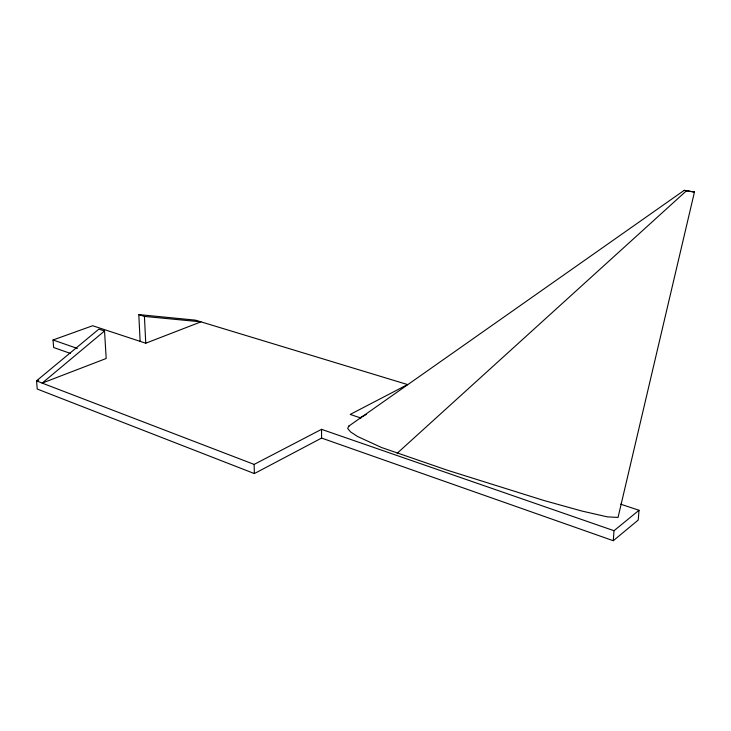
<?xml version="1.0" encoding="UTF-8"?>
<svg xmlns="http://www.w3.org/2000/svg" width="731" height="731" viewBox="0 0 731 731"><rect width="100%" height="100%" fill="white"/><g stroke="black" fill="none" stroke-linecap="round" stroke-linejoin="round"><path stroke-width="1.1" d="M620.619 504.171L639.013 510.275L638.236 520.033L613.282 540.712L321.594 438.07L254.37 473.569L37.217 389.029L36.559 380.805L98.886 329.124L104.533 330.988L106.187 358.492L42.17 383.108L36.559 380.805M613.282 540.712L614.003 530.715L639.013 510.275M694.45 192.052L618.051 517.42L607.36 516.872L581.812 511.024L543.974 500.507L447.436 470.252L381.536 447.509L357.569 436.498L350.642 431.957L347.664 428.448L348.733 426.155L684.179 190.352L694.45 192.052L684.179 190.352M397.161 453.275L686.19 191.029M104.533 330.988L42.17 383.108L254.132 464.413L321.53 429.344L614.003 530.715M360.228 417.675L366.249 414.495M70.505 353.457L53.637 347.517L53.043 339.979L92.673 325.734L145.752 343.214L200.97 321.841L144.427 316.413L138.799 314.586L140.142 341.368M36.55 380.952L38.688 380.138M348.733 426.155L349.244 426.063M138.799 314.586L195.387 320.141L407.578 384.57L350.176 414.44L360.995 418.031M53.043 339.979L77.331 348.44M144.427 316.413L145.752 343.214M254.132 464.413L254.37 473.569M321.53 429.344L321.594 438.07"/></g></svg>
